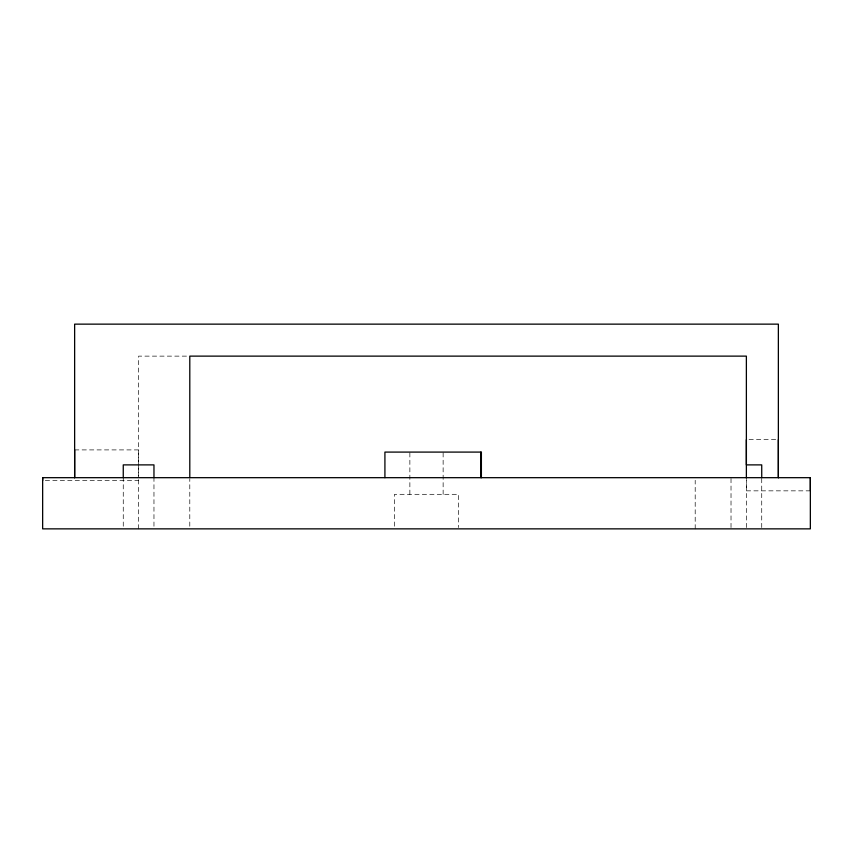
<?xml version="1.0" encoding="UTF-8"?>
<svg xmlns="http://www.w3.org/2000/svg" width="853" height="853" viewBox="0 0 853 853"><rect width="100%" height="100%" fill="white"/><g stroke="black" fill="none" stroke-linecap="round" stroke-linejoin="round"><path stroke-width="0.64" stroke-dasharray="4.26 3.2" d="M123.258 526.237L123.258 477.68M138.612 528.86L138.612 356.127L188.044 356.127M153.966 526.237L153.966 477.68M189.792 526.237L189.792 478.991M394.512 526.205L394.512 494.313L458.487 494.313L458.487 527.527M409.866 494.313L409.866 452.09M443.133 494.313L443.133 452.09M695.195 528.86L695.195 480.303M731.021 527.549L731.021 477.68M746.375 527.549L746.375 480.303M761.729 527.549L761.729 477.68M749.041 439.668L778.362 439.668M74.637 449.904L138.485 449.904L138.485 476.113M45.316 480.612L138.485 480.612L138.485 478.554M810.35 490.848L746.375 490.848L746.375 479.375"/><path stroke-width="1.28" d="M42.65 477.68L42.65 528.86L810.35 528.86L810.35 477.68L42.65 477.68L42.65 480.612M189.792 477.68L189.792 356.127L746.375 356.127L746.375 464.885L761.729 464.885L761.729 477.68M810.35 477.68L810.35 490.848M778.362 439.668L778.362 477.68L778.362 324.14L74.637 324.14L74.637 477.68L74.637 449.904M746.375 439.668L746.375 478.053M481.391 477.68L481.391 452.09L384.916 452.09L384.916 477.68M480.879 452.09L480.879 477.68M153.966 477.68L153.966 464.885L123.258 464.885L123.258 477.68"/></g></svg>
